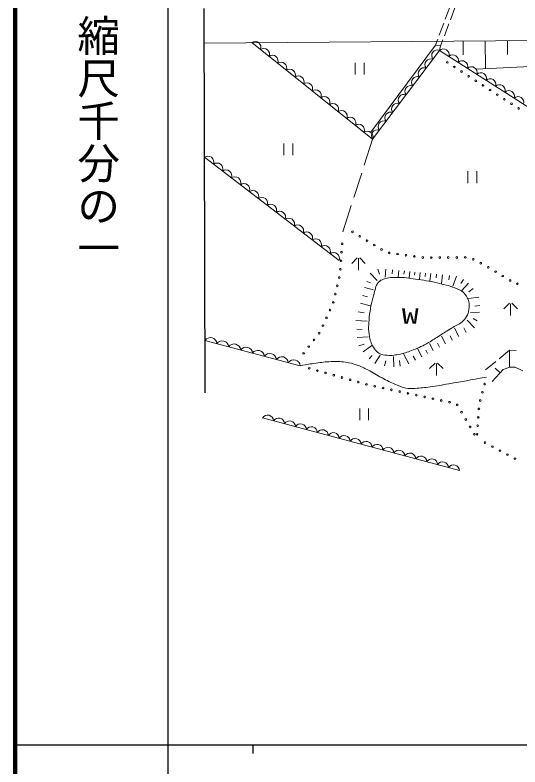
# Model space of a CAD drawing. Units: millimetres, scale not verified. Extents: x 40000 to 680000, y 20000 to 380000.
# Drawn here: x 40000 to 99430, y 202409 to 290930 of the extents above; entities that cross this region are included whole.
import ezdxf
from ezdxf.enums import TextEntityAlignment as Align

# ---------------------------------------------------------------- set-up
doc = ezdxf.new("R2010")
doc.units = ezdxf.units.MM
doc.header["$LTSCALE"] = 1000
for name, color, linetype, lineweight in [('M-BMK-OTRS', 5, 'Continuous', 25), ('M-TTL', 2, 'Continuous', 140), ('M-TTL-BAND', 7, 'Continuous', 25), ('M-WORK', 1, 'Continuous', 13)]:
    doc.layers.add(name, color=color, linetype=linetype, lineweight=lineweight)
doc.styles.add('@ＭＳ ゴシック', font='')
doc.styles.add('ＭＳ ゴシック', font='')
doc.styles.get('@ＭＳ ゴシック').set_extended_font_data('@MS Gothic')
doc.styles.get('ＭＳ ゴシック').set_extended_font_data('MS Gothic')

msp = doc.modelspace()

# ---------------------------------------------------------------- linework, layer by layer
at = {"layer": 'M-BMK-OTRS'}
msp.add_line((62371, 246472), (62243, 291682), dxfattribs=at)
at = {"layer": 'M-TTL'}
msp.add_line((40000, 380000), (40000, 20000), dxfattribs=at)
at = {"layer": 'M-TTL-BAND'}
for p, q in [((58000, 370000), (58000, 20000)), ((40000, 205000), (579000, 205000)), ((68000, 205000), (68000, 204000))]:
    msp.add_line(p, q, dxfattribs=at)
at = {"layer": 'M-WORK'}
for p, q in [((90631, 290448), (91160, 291852)), ((91246, 290365), (91776, 291769)), ((89925, 288577), (90455, 289981)), ((90540, 288494), (91070, 289897)), ((62254, 287638), (151364, 288279)), ((89479, 287395), (89749, 288109)), ((90094, 287311), (90364, 288026)), ((92746, 287857), (92758, 286228)), ((95353, 287876), (95377, 284617)), ((97960, 287895), (97972, 286265)), ((89479, 287395), (81859, 277152)), ((89479, 287395), (90094, 287311)), ((90094, 287311), (89971, 286769)), ((80042, 285320), (80042, 283920)), ((81092, 283920), (81092, 285320)), ((94261, 284563), (108138, 285236)), ((82088, 276322), (81106, 273256)), ((71656, 275819), (71656, 274419)), ((72706, 274419), (72706, 275819)), ((78141, 262026), (62292, 274188)), ((80801, 272303), (79886, 269446)), ((93292, 272539), (93292, 271139)), ((94342, 271139), (94342, 272539)), ((79581, 268494), (78599, 265427)), ((80281, 262356), (79623, 261698)), ((80423, 260898), (80423, 262298)), ((81223, 261698), (80564, 262356)), ((81802, 260522), (82628, 259659)), ((82715, 261013), (82884, 260416)), ((83659, 261028), (83560, 260074)), ((84422, 260949), (84373, 260472)), ((85185, 260870), (85103, 260074)), ((85822, 260804), (85780, 260406)), ((86458, 260738), (86380, 259975)), ((87069, 260675), (87029, 260294)), ((87679, 260612), (87599, 259835)), ((88301, 260548), (88260, 260159)), ((88922, 260484), (88833, 259622)), ((89612, 260412), (89567, 259981)), ((90301, 260341), (90195, 259313)), ((91124, 260256), (91071, 259742)), ((81399, 259577), (81819, 259401)), ((91947, 260171), (91546, 259006)), ((92780, 259815), (92474, 259339)), ((81133, 258846), (82181, 258571)), ((93368, 259364), (92534, 258462)), ((93904, 258751), (93402, 258360)), ((80892, 257925), (81467, 257775)), ((94598, 257719), (93361, 257559)), ((80650, 257005), (81801, 256703)), ((94726, 256730), (94108, 256649)), ((98185, 257006), (97526, 256347)), ((98326, 255547), (98326, 256947)), ((99126, 256347), (98467, 257006)), ((80385, 255994), (81102, 255868)), ((94674, 255938), (93602, 255926)), ((80120, 254983), (81430, 254880)), ((94088, 254097), (93216, 254998)), ((94393, 254943), (93921, 255224)), ((92255, 253093), (91717, 254077)), ((93110, 253562), (92818, 254096)), ((80220, 253954), (80871, 253928)), ((73566, 249636), (62354, 252631)), ((80262, 252981), (81551, 253062)), ((89957, 251834), (89709, 252287)), ((90682, 252231), (90186, 253137)), ((91469, 252662), (91199, 253154)), ((80481, 252000), (81091, 252190)), ((80977, 251288), (81985, 252011)), ((87899, 250707), (87372, 251670)), ((88566, 251072), (88338, 251489)), ((89233, 251438), (88776, 252271)), ((96990, 250467), (98203, 251458)), ((98203, 251458), (98985, 251431)), ((98203, 249467), (98203, 251458)), ((81680, 250475), (82029, 250856)), ((82343, 249897), (82958, 250890)), ((84600, 249500), (84557, 250743)), ((86358, 249863), (85713, 251039)), ((87129, 250285), (86865, 250767)), ((83489, 249628), (83638, 250208)), ((85349, 249609), (85246, 250249)), ((89459, 249961), (88801, 249302)), ((89601, 248502), (89601, 249902)), ((90401, 249302), (89742, 249961)), ((95389, 249159), (96602, 250150)), ((96161, 247769), (97443, 249197)), ((97107, 248822), (96497, 249369)), ((97443, 249197), (98236, 249479)), ((98236, 249479), (98851, 249479)), ((98851, 249479), (99768, 249051)), ((80565, 244617), (80565, 243217)), ((81615, 243217), (81615, 244617)), ((92314, 237300), (69144, 243503))]:
    msp.add_line(p, q, dxfattribs=at)
msp.add_lwpolyline([(123013, 252895), (119461, 254301), (116084, 256053), (112925, 258210), (109955, 260556), (107156, 262901), (116319, 269927), (89971, 286769), (82088, 276322), (67862, 287678)], dxfattribs=at)
for centre in [(90871, 285356), (91711, 284814), (92552, 284272), (93392, 283730), (94233, 283188), (95073, 282647), (95914, 282105), (96754, 281563), (97594, 281021), (98435, 280479), (99275, 279937), (79716, 265408), (80570, 264889), (78501, 264003), (81425, 264370), (82280, 263851), (78432, 263005), (83135, 263332), (84029, 262926), (78364, 262007), (85020, 262791), (86011, 262656), (87002, 262521), (87993, 262386), (88991, 262373), (89991, 262379), (90991, 262386), (91991, 262392), (92991, 262399), (93936, 262180), (94819, 261710), (95701, 261241), (78295, 261010), (96557, 260722), (97412, 260204), (78168, 260021), (98267, 259685), (99123, 259304), (77933, 259049), (77697, 258077), (77462, 257105), (77065, 256189), (76652, 255278), (76239, 254368), (75793, 253477), (75182, 252685), (74572, 251893), (73961, 251100), (74626, 249339), (75588, 249069), (76551, 248799), (77514, 248529), (78477, 248259), (79440, 247989), (80402, 247719), (81365, 247448), (82340, 247226), (83318, 247017), (95273, 247481), (84296, 246808), (85274, 246599), (86252, 246391), (87230, 246182), (95015, 246515), (88208, 245973), (89186, 245764), (90163, 245555), (91141, 245346), (94757, 245548), (92042, 245030), (94601, 244565), (92548, 244167), (94525, 243568), (93054, 243305), (94449, 242571), (93560, 242442), (94066, 241580), (94374, 241573), (95309, 240595), (96190, 240123), (97072, 239652), (97954, 239180), (98835, 238708)]:
    msp.add_circle(centre, 100, dxfattribs=at)
for centre, radius, start, end in [((68262, 287138), 673, 336.2743, 126.53089), ((69278, 286327), 673, 336.2743, 126.53089), ((89720, 286139), 678, 68.19228, 217.72792), ((90426, 286271), 674, 342.39921, 132.42585), ((70294, 285515), 673, 336.2743, 126.53089), ((91524, 285569), 674, 342.39921, 132.42585), ((71311, 284704), 673, 336.2743, 126.53089), ((88931, 285094), 678, 68.19228, 217.72792), ((92622, 284867), 674, 342.39921, 132.42585), ((72327, 283893), 673, 336.2743, 126.53089), ((88143, 284050), 678, 68.19228, 217.72792), ((93720, 284166), 674, 342.39921, 132.42585), ((73343, 283082), 673, 336.2743, 126.53089), ((87355, 283005), 678, 68.19228, 217.72792), ((94818, 283464), 674, 342.39921, 132.42585), ((95915, 282762), 674, 342.39921, 132.42585), ((74359, 282271), 673, 336.2743, 126.53089), ((86566, 281960), 678, 68.19228, 217.72792), ((97013, 282060), 674, 342.39921, 132.42585), ((75375, 281460), 673, 336.2743, 126.53089), ((85778, 280916), 678, 68.19228, 217.72792), ((98111, 281359), 674, 342.39921, 132.42585), ((76392, 280649), 673, 336.2743, 126.53089), ((99209, 280657), 674, 342.39921, 132.42585), ((77408, 279837), 673, 336.2743, 126.53089), ((84990, 279871), 678, 68.19228, 217.72792), ((78424, 279026), 673, 336.2743, 126.53089), ((79440, 278215), 673, 336.2743, 126.53089), ((84201, 278827), 678, 68.19228, 217.72792), ((80456, 277404), 673, 336.2743, 126.53089), ((83413, 277782), 678, 68.19228, 217.72792), ((81472, 276593), 673, 336.2743, 126.53089), ((82625, 276737), 678, 68.19228, 217.72792), ((62703, 273629), 693, 338.69413, 126.29855), ((63759, 272818), 693, 338.69413, 126.29855), ((64816, 272008), 693, 338.69413, 126.29855), ((65873, 271197), 693, 338.69413, 126.29855), ((66929, 270386), 693, 338.69413, 126.29855), ((67986, 269575), 693, 338.69413, 126.29855), ((69042, 268764), 693, 338.69413, 126.29855), ((70099, 267953), 693, 338.69413, 126.29855), ((71155, 267143), 693, 338.69413, 126.29855), ((72212, 266332), 693, 338.69413, 126.29855), ((73268, 265521), 693, 338.69413, 126.29855), ((74325, 264710), 693, 338.69413, 126.29855), ((75382, 263899), 693, 338.69413, 126.29855), ((76438, 263088), 693, 338.69413, 126.29855), ((77495, 262278), 693, 338.69413, 126.29855), ((62983, 252177), 776, 5.88919, 144.20697), ((64385, 251803), 776, 5.88919, 144.20697), ((65786, 251428), 776, 5.88919, 144.20697), ((67188, 251054), 776, 5.88919, 144.20697), ((68590, 250680), 776, 5.88919, 144.20697), ((69991, 250305), 776, 5.88919, 144.20697), ((71393, 249931), 776, 5.88919, 144.20697), ((72794, 249557), 776, 5.88919, 144.20697), ((69737, 243143), 694, 1.24237, 148.78573), ((71025, 242798), 694, 1.24237, 148.78573), ((72312, 242454), 694, 1.24237, 148.78573), ((73599, 242109), 694, 1.24237, 148.78573), ((74886, 241765), 694, 1.24237, 148.78573), ((76174, 241420), 694, 1.24237, 148.78573), ((77461, 241075), 694, 1.24237, 148.78573), ((78748, 240731), 694, 1.24237, 148.78573), ((80035, 240386), 694, 1.24237, 148.78573), ((81323, 240042), 694, 1.24237, 148.78573), ((82610, 239697), 694, 1.24237, 148.78573), ((83897, 239353), 694, 1.24237, 148.78573), ((85184, 239008), 694, 1.24237, 148.78573), ((86472, 238663), 694, 1.24237, 148.78573), ((87759, 238319), 694, 1.24237, 148.78573), ((89046, 237974), 694, 1.24237, 148.78573), ((90333, 237630), 694, 1.24237, 148.78573), ((91621, 237285), 694, 1.24237, 148.78573)]:
    msp.add_arc(centre, radius, start, end, dxfattribs=at)
for points, knots in [([(88653, 252364), (87975, 251992), (87590, 251788), (86872, 251502), (86296, 251273), (85966, 251148), (85359, 251024), (84755, 250900), (84403, 250822), (83788, 250870), (83403, 250901), (83168, 250930), (82831, 251119), (82577, 251262), (82457, 251395), (82295, 251636), (81957, 252138), (81837, 252480), (81720, 253073), (81548, 253946), (81618, 254465), (81701, 255352), (81798, 256392), (81931, 256971), (82218, 257975), (82392, 258583), (82387, 259003), (82793, 259488), (82960, 259689), (83120, 259747), (83367, 259833), (83987, 260047), (84377, 260032), (85033, 260043), (85859, 260058), (86321, 259963), (87140, 259852), (88134, 259717), (88690, 259620), (89668, 259392), (90493, 259200), (90968, 259114), (91755, 258799), (92171, 258632), (92442, 258568), (92770, 258262), (93092, 257962), (93232, 257725), (93364, 257305), (93489, 256905), (93477, 256648), (93421, 256233), (93377, 255904), (93318, 255716), (93153, 255428), (92995, 255152), (92860, 255020), (92617, 254815), (92175, 254444), (91844, 254353), (91353, 254049), (90827, 253725), (90537, 253534), (90012, 253207), (89482, 252876), (89200, 252665), (88653, 252364)], [0, 0, 0, 0, 1, 1, 1, 2, 2, 2, 3, 3, 3, 4, 4, 4, 5, 5, 5, 6, 6, 6, 7, 7, 7, 8, 8, 8, 9, 9, 9, 10, 10, 10, 11, 11, 11, 12, 12, 12, 13, 13, 13, 14, 14, 14, 15, 15, 15, 16, 16, 16, 17, 17, 17, 18, 18, 18, 19, 19, 19, 20, 20, 20, 21, 21, 21, 22, 22, 22, 22]), ([(73566, 249636), (74455, 249806), (74701, 249855), (75436, 249951), (76121, 250041), (76506, 250105), (77197, 250124), (77856, 250141), (78231, 250159), (78883, 250066), (79439, 249987), (79748, 249903), (80281, 249721), (80778, 249552), (81037, 249403), (81506, 249166), (82182, 248824), (82521, 248560), (83192, 248209), (83802, 247889), (84145, 247708), (84781, 247443), (85248, 247247), (85508, 247110), (86007, 247021), (86412, 246949), (86648, 246971), (87060, 246983), (87773, 247004), (88170, 247071), (88879, 247155), (89738, 247257), (90210, 247374), (91062, 247519), (92796, 247814), (93344, 247919), (95495, 248313)], [0, 0, 0, 0, 1, 1, 1, 2, 2, 2, 3, 3, 3, 4, 4, 4, 5, 5, 5, 6, 6, 6, 7, 7, 7, 8, 8, 8, 9, 9, 9, 10, 10, 10, 11, 11, 11, 12, 12, 12, 12])]:
    msp.add_open_spline(points, degree=3, knots=knots, dxfattribs=at)

# ---------------------------------------------------------------- texts
at = {"layer": 'M-TTL-BAND', "style": '@ＭＳ ゴシック'}
msp.add_text('縮尺千分の一', height=3666, rotation=270, dxfattribs=at).set_placement((49777, 261030), align=Align.MIDDLE_RIGHT)
at = {"layer": 'M-WORK', "style": 'ＭＳ ゴシック', "width": 1.6}
msp.add_text('W', height=1833, dxfattribs=at).set_placement((86513, 255494), align=Align.MIDDLE_CENTER)

doc.saveas('drawing.dxf')
